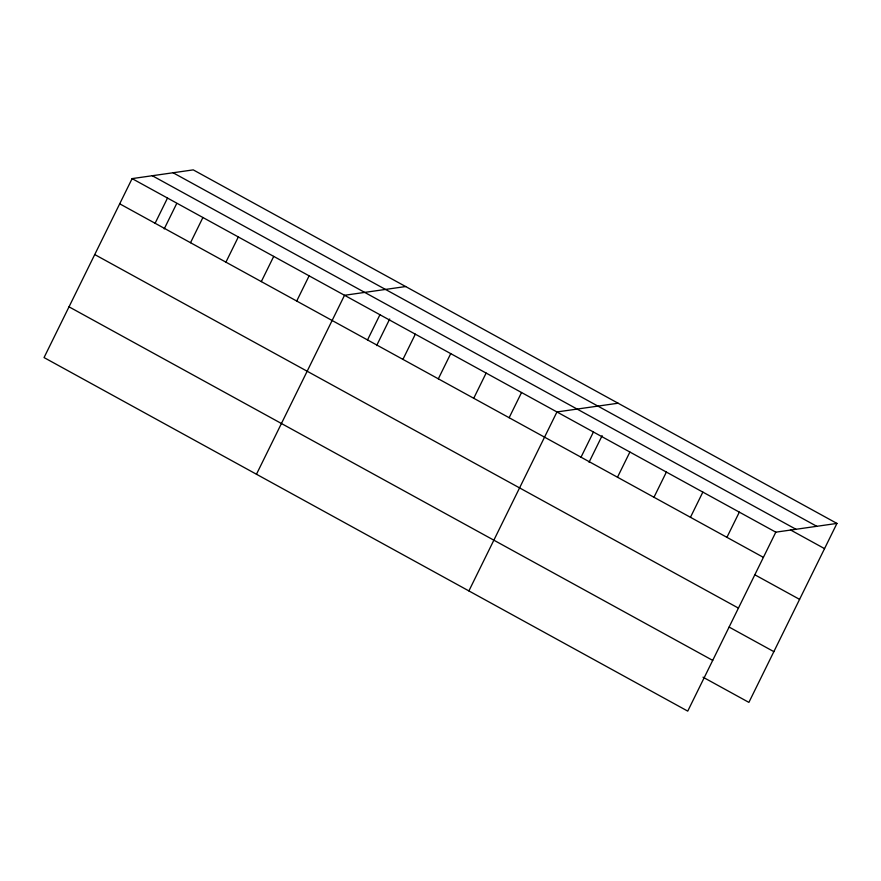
<?xml version="1.0" encoding="UTF-8"?>
<svg xmlns="http://www.w3.org/2000/svg" width="881" height="881" viewBox="0 0 881 881"><rect width="100%" height="100%" fill="white"/><g stroke="black" fill="none" stroke-linecap="round" stroke-linejoin="round"><path stroke-width="1.32" d="M836.95 523.424L193.258 169.879L132.106 178.612L44.05 357.576L687.742 711.121L775.798 532.168L836.95 523.424L748.894 702.388L703.005 677.181M155.111 223.256L167.511 198.06M164.218 228.906L176.696 203.533M190.516 242.704L202.916 217.508M225.921 262.153L238.322 236.956M261.316 281.601L273.716 256.393M296.721 301.038L309.121 275.841M256.47 474.242L344.526 295.289L405.678 286.545M367.531 339.934L379.931 314.737M376.627 345.572L389.71 318.999M402.936 359.382L415.336 334.174M438.331 378.819L450.731 353.622M473.736 398.267L486.136 373.07M509.141 417.715L521.541 392.519M468.89 590.92L556.946 411.956L618.099 403.223M581.02 457.195L593.42 431.998M589.048 462.25L602.13 435.666M617.493 477.227L629.893 452.03M653.977 497.258L666.377 472.062M690.451 517.301L702.851 492.094M726.924 537.333L739.324 512.136M173.083 172.764L816.775 526.309M152.292 175.726L795.984 529.283M790.422 529.888L824.55 548.632M132.106 178.612L775.798 532.168M119.706 203.819L763.398 557.365M754.874 574.808L799.585 599.366M94.741 254.554L738.432 608.11M729.149 627.085L773.859 651.643M69.015 306.83L712.707 660.387"/></g></svg>
